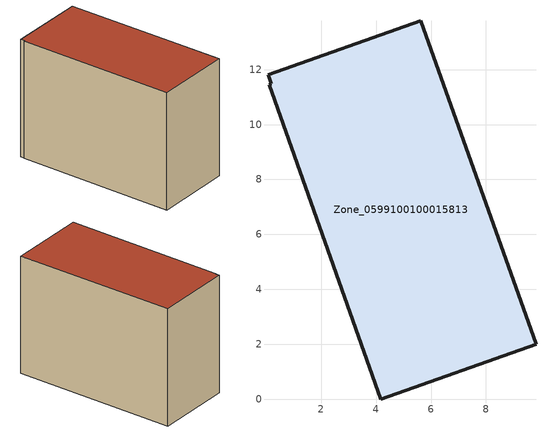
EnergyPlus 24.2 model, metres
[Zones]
Zone_0599100100015813
 floor ground (C_G): 0.12,11.45 0.19,11.48 0.07,11.82 5.63,13.78 9.82,2.01 4.18,0 z0
 wall outside (C_F): 4.18,0 9.82,2.01 5.63,13.78 0.07,11.82 0.19,11.48 0.12,11.45 4.18,0 z0:9.11
 roof outside (C_R): 0.19,11.48 0.12,11.45 4.18,0 9.82,2.01 5.63,13.78 0.07,11.82 z9.11
[BUILDING]
Pand.0599100100015813: North Axis=0; Terrain=City; Loads Convergence Tolerance Value=0.04; Temperature Convergence Tolerance Value=0.4; Solar Distribution=FullExterior; Maximum Number of Warmup Days=25; Minimum Number of Warmup Days=1
[Site:Location]
Rotterdam.The.Hague.AP_ZH_NLD Design_Conditions: Latitude=51.96; Longitude=4.45; Time Zone=1; Elevation=-4.5
[SITE:GROUNDTEMPERATURE:BUILDINGSURFACE]
18, 18, 18, 18, 18, 18, 18, 18, 18, 18, 18, 18
[MATERIAL] Thermal Absorptance=0.9; Solar Absorptance=0.7; Visible Absorptance=0.7
Name | Roughness | Thickness | Conductivity | Density | Specific Heat
G.TC.2015-2018 | MediumSmooth | 0.15 | 0.0428571 | 540 | 1210
F.TC.2015-2018 | Rough | 0.3 | 0.0666667 | 1920 | 840
R.TC.2015-2018 | MediumRough | 0.2 | 0.0333333 | 1500 | 1000
[CONSTRUCTION]
C_G: G.TC.2015-2018
C_F: F.TC.2015-2018
C_R: R.TC.2015-2018
[ZONE]
Zone_0599100100015813: Type=1; Multiplier=1; Ceiling Height=Autocalculate; Volume=Autocalculate; Floor Area=autocalculate; Part of Total Floor Area=Yes
[ZONEINFILTRATION:DESIGNFLOWRATE]
Infil_Zone_0599100100015813: Zone or ZoneList or Space or SpaceList=Zone_0599100100015813; Schedule=AlwaysOn; Design Flow Rate Calculation Method=Flow/Area; Flow Rate per Floor Area=0.0015; Constant Term Coefficient=1; Temperature Term Coefficient=0; Velocity Term Coefficient=0; Velocity Squared Term Coefficient=0
[HVACTEMPLATE:ZONE:IDEALLOADSAIRSYSTEM]
Zone_0599100100015813: Maximum Heating Supply Air Temperature=50; Minimum Cooling Supply Air Temperature=13; Maximum Heating Supply Air Humidity Ratio=0.0156; Minimum Cooling Supply Air Humidity Ratio=0.0077; Heating Limit=NoLimit; Cooling Limit=NoLimit; Dehumidification Control Type=ConstantSensibleHeatRatio; Cooling Sensible Heat Ratio=0.7; Dehumidification Setpoint=60; Humidification Control Type=None; Humidification Setpoint=30; Outdoor Air Method=None; Outdoor Air Flow Rate per Person=0.00944; Outdoor Air Flow Rate per Zone Floor Area=0; Outdoor Air Flow Rate per Zone=0; Demand Controlled Ventilation Type=None; Outdoor Air Economizer Type=NoEconomizer; Heat Recovery Type=None; Sensible Heat Recovery Effectiveness=0.7; Latent Heat Recovery Effectiveness=0.65
[ZONECONTROL:THERMOSTAT]
ThermostatControl_Zone_0599100100015813: Zone or ZoneList=Zone_0599100100015813; Control Type Schedule=DualSetpointControlType; Control 1=Thermostat_Zone_0599100100015813; Temperature Difference Between Cutout And Setpoint=0
[THERMOSTATSETPOINT:DUALSETPOINT]
Thermostat_Zone_0599100100015813: Heating Setpoint Temperature Schedule=HeatingSetpoint_Zone_0599100100015813; Cooling Setpoint Temperature Schedule=CoolingSetpoint_Zone_0599100100015813
[SCHEDULE:COMPACT]
HeatingSetpoint_Zone_0599100100015813: Through: 12/31, For: AllDays, Until: 24:00, 21
CoolingSetpoint_Zone_0599100100015813: Through: 12/31, For: AllDays, Until: 24:00, 24
DualSetpointControlType: Through: 12/31, For: AllDays, Until: 24:00, 4
AlwaysOn: Through: 12/31, For: AllDays, Until: 24:00, 1
